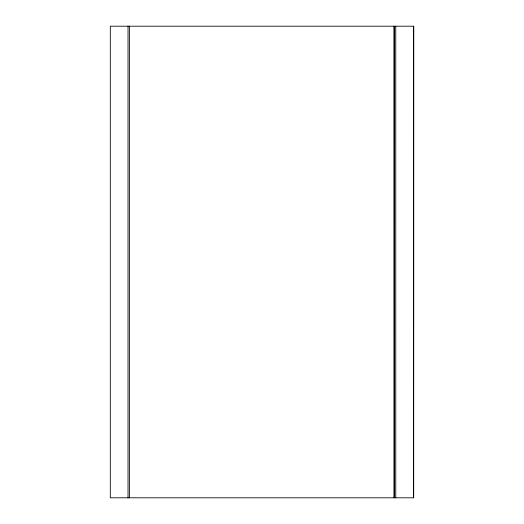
<?xml version="1.0" encoding="UTF-8"?>
<svg xmlns="http://www.w3.org/2000/svg" width="524" height="524" viewBox="0 0 524 524"><rect width="100%" height="100%" fill="white"/><g stroke="black" fill="none" stroke-linecap="round" stroke-linejoin="round"><path stroke-width="0.79" d="M413.606 497.8L413.691 26.2L110.309 26.2L110.309 497.8L413.691 497.8L413.691 26.2M395.771 26.2L395.771 497.8M394.192 497.8L394.146 26.2L394.146 497.8M129.441 26.2L129.441 497.8M128.033 26.2L128.033 497.8"/></g></svg>
